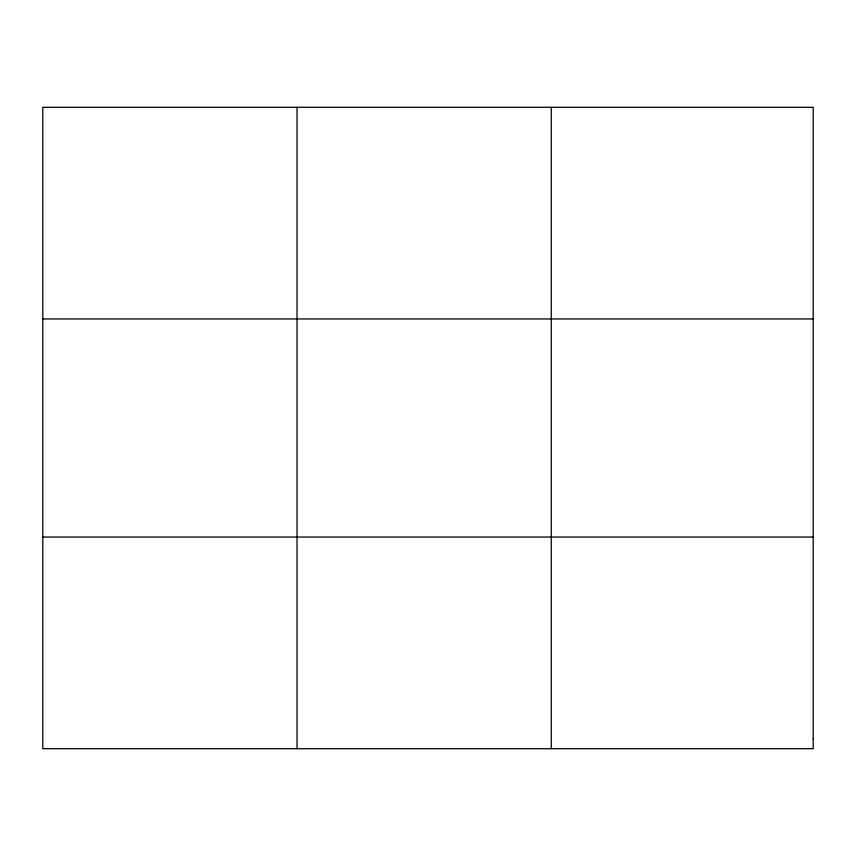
<?xml version="1.0" encoding="UTF-8"?>
<svg xmlns="http://www.w3.org/2000/svg" width="856" height="856" viewBox="0 0 856 856"><rect width="100%" height="100%" fill="white"/><g stroke="black" fill="none" stroke-linecap="round" stroke-linejoin="round"><path stroke-width="1.28" d="M297.032 748.7L297.032 107.3M551.264 748.7L551.264 107.3M42.8 318.956L813.2 318.956M42.8 537.044L813.2 537.044M813.2 738.621L813.2 748.7L42.8 748.7L42.8 107.3L813.2 107.3L813.2 738.621"/></g></svg>
